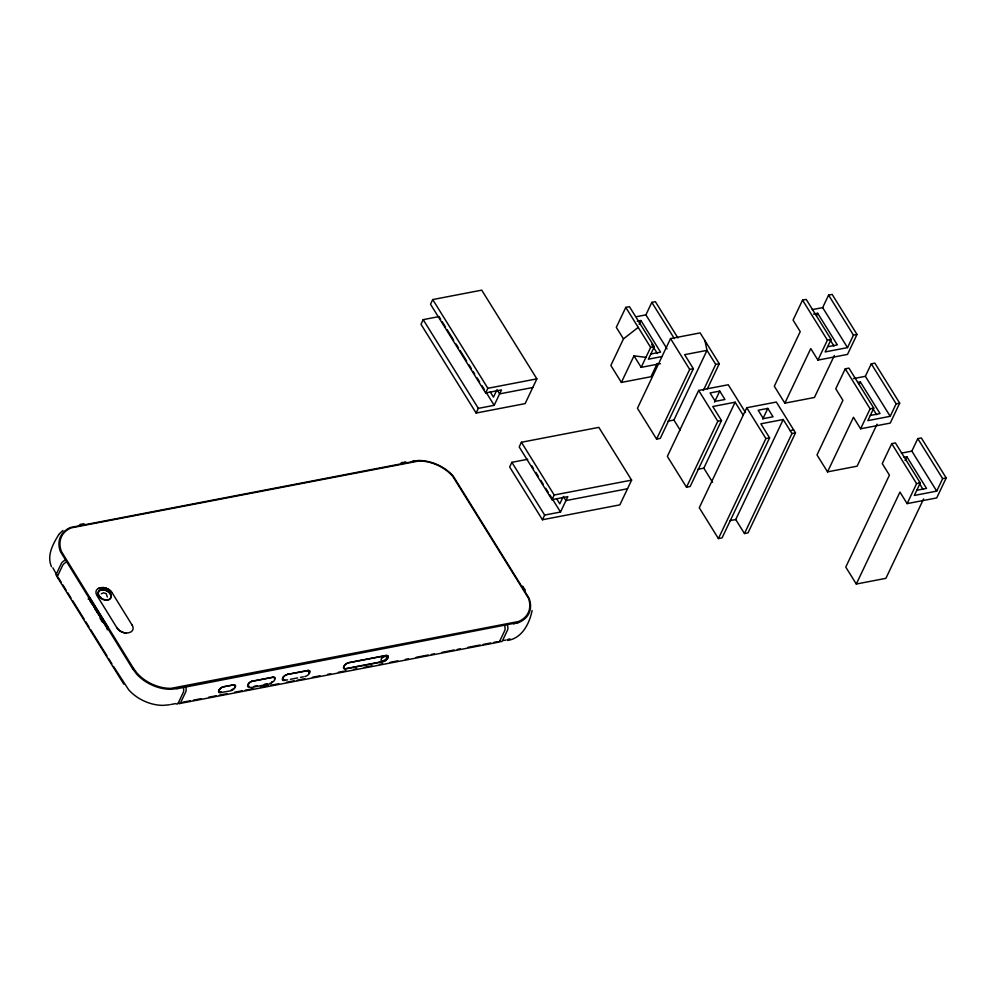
<?xml version="1.0" encoding="UTF-8"?>
<svg xmlns="http://www.w3.org/2000/svg" width="996" height="996" viewBox="0 0 996 996"><rect width="100%" height="100%" fill="white"/><g stroke="black" fill="none" stroke-linecap="round" stroke-linejoin="round"><path stroke-width="1.49" d="M88.582 597.824L107.917 628.7L108.315 627.829L90.138 598.459L88.582 597.824L107.643 629.26M532.088 610.523C529.536 623.533 522.041 638.349 507.512 640.465M108.303 628.065L107.244 629.846M107.331 597.002L106.311 593.89M88.221 599.256L88.818 597.998L89.852 598.297M440.668 319.206L439.049 316.591L423.2 319.641L420.984 324.31L476.125 413.041L525.129 403.617L536.869 378.866L481.728 290.147L432.725 299.572L430.509 304.241L485.65 392.959L501.498 389.922L494.19 405.322L478.341 408.372L476.125 413.041M485.65 392.959L487.866 388.291L536.869 378.866M527.731 459.281L511.869 462.331L509.653 467L542.447 519.75L619.861 504.86L631.613 480.122L598.833 427.371L521.406 442.261L519.19 446.93L551.971 499.681L567.82 496.631L560.511 512.031L544.663 515.081L542.447 519.75M661.817 356.605L648.384 359.183L654.322 346.683L629.46 306.681L625.787 307.378L616.3 327.348L623.471 338.877L610.847 365.47L621.38 382.427L650.973 376.725L657.285 363.428M551.971 499.681L554.187 495.012L631.613 480.122M639.146 324.26L640.926 320.525L660.572 352.148L650.911 354.003M636.942 316.591L645.894 314.873L651.832 302.373L655.38 301.688L677.915 337.943M562.74 497.651L559.789 503.864L556.515 498.598M621.38 382.427L634.004 355.833L645.906 357.377M634.004 355.833L641.175 367.362L650.649 347.392L654.322 346.683M707.372 388.801L719.274 363.714L700.126 332.901L670.532 338.59L637.44 408.273L656.601 439.099L660.261 438.389L693.353 368.707L684.625 354.663L706.998 350.368L715.726 364.399L703.313 390.532M656.601 439.099L689.68 369.416L693.353 368.707M667.943 421.196L673.918 420.051L706.998 350.368L704.919 340.607M745.494 412.493L728.25 384.755L698.657 390.444L667.345 456.392L686.505 487.206L690.166 486.509L721.49 420.561L712.763 406.517L735.135 402.21L743.277 415.32M714.481 402.147L719.735 391.092L724.951 399.483L715.29 401.338L710.073 392.947L719.735 391.092M686.505 487.206L717.817 421.258L721.49 420.561M697.847 469.315L703.823 468.157L735.135 402.21M744.46 533.557L748.021 532.872L795.505 432.874L776.345 402.048L746.751 407.738L699.267 507.748L718.415 538.575L722.088 537.865L769.584 437.854L760.857 423.81L783.23 419.515L791.957 433.546L744.46 533.557L735.733 519.526L783.23 419.515M812.213 309.619L822.659 307.615L828.585 295.115L832.146 294.43L857.008 334.444L853.46 335.129L847.521 347.616L825.149 351.924L831.087 339.424L806.212 299.423L802.552 300.12L793.065 320.09L800.236 331.618L774.303 386.224L784.836 403.168L814.429 397.479L834.374 355.472M762.749 419.079L767.829 408.385L773.045 416.776L763.384 418.631L758.168 410.24L767.829 408.385M816.496 315.757L817.679 313.267L837.337 344.89L827.676 346.745M718.415 538.575L765.912 438.564L769.584 437.854M784.836 403.168L810.769 348.563L817.928 360.104L847.521 354.402L857.008 334.444M817.928 360.104L827.415 340.134L831.087 339.424M853.423 378.605L865.35 376.314L871.288 363.814L874.837 363.129L899.699 403.131L896.151 403.816L890.212 416.316L867.84 420.623L873.778 408.123L848.916 368.109L845.243 368.819L835.756 388.789L842.927 400.317L816.994 454.923L827.527 471.867L857.12 466.178L877.065 424.172M859.199 384.456L860.382 381.966L880.028 413.577L870.367 415.444M827.527 471.867L853.46 417.262L860.619 428.79L890.225 423.101L899.699 403.131M860.619 428.79L870.106 408.833L873.778 408.123M901.405 453.13L911.85 451.126L917.777 438.626L921.337 437.941L946.2 477.956L942.652 478.64L936.713 491.14L914.34 495.435L920.279 482.948L895.404 442.934L891.744 443.643L882.257 463.601L889.428 475.142L845.766 567.085L856.299 584.03L885.892 578.34L923.603 498.934M905.103 460.513L906.883 456.778L926.529 488.401L916.868 490.256M856.299 584.03L899.961 492.086L907.119 503.615L936.713 497.925L946.2 477.956M907.119 503.615L916.606 483.645L920.279 482.948M58.776 534.578C53.025 544.003 46.538 555.407 51.456 566.662M101.281 593.79L103.497 592.807L105.663 593.429M59.138 534.018L62.922 530.457M623.471 338.877L638.224 327.385M251.864 681.326L250.917 681.75A4.059 2.017 -31.9 0 0 248.577 683.667A8.018 3.984 -31.9 0 0 247.593 685.746A4.071 2.017 -31.9 0 0 249.934 687.091M177.151 688.684L518.928 622.388A34.35 23.605 25.4 0 0 529.025 598.16L453.242 476.1A34.35 23.605 25.4 0 0 418.407 460.513L70.592 527.482A34.35 23.605 25.4 0 0 60.482 551.697L132.617 668.764L133.452 668.341L137.075 673.184A33.453 22.983 25.4 0 0 171.001 688.361L518.493 621.516A33.453 22.983 25.4 0 0 528.328 597.936L452.67 476.188A33.453 22.983 25.4 0 0 418.743 461.011L71.251 527.855A33.453 22.983 25.4 0 0 61.416 551.448L133.452 668.341M66.383 562.08L67.193 561.732M513.575 623.907L518.966 622.313M507.25 639.656L509.952 638.859M790.202 430.745L793.588 429.786M223.801 686.642L222.656 687.028A3.411 1.693 -31.9 0 0 219.904 688.995A7.209 3.573 -31.9 0 0 219.02 690.838A3.411 1.693 -31.9 0 0 220.278 692.033L220.963 692.071M252.797 681.065L251.652 681.364A3.548 1.768 -31.9 0 0 248.788 683.418A7.383 3.673 -31.9 0 0 247.88 685.31M251.639 681.463L273.315 677.205M287.57 674.367L286.425 674.778A3.386 1.681 -31.9 0 0 283.686 676.732A7.184 3.561 -31.9 0 0 282.814 678.575M304.813 676.533L305.747 676.272A4.059 2.017 -31.9 0 0 309.034 673.918A8.018 3.984 -31.9 0 0 310.017 671.852A4.059 2.017 -31.9 0 0 308.523 670.433L307.328 670.582M637.303 321.222L640.926 320.525M813.545 314.064L817.679 313.267M532.773 387.506L499.619 393.881L497.016 389.685L493.468 397.155L490.194 391.889M641.175 367.362L660.41 363.652M715.726 364.399L719.274 363.714M857.618 382.489L860.382 381.966M791.957 433.546L795.505 432.874M627.505 488.75L565.94 500.59L563.338 496.406M904.119 457.313L906.883 456.778M730.143 520.597L735.733 519.526M252.498 681.127L272.904 677.193A4.071 2.017 -31.9 0 1 275.245 678.537A8.018 3.984 -31.9 0 1 274.249 680.617A4.071 2.017 -31.9 0 1 270.041 683.219M307.677 670.507L287.284 674.441L308.013 670.619M254.241 686.256L257.117 685.709M264.289 684.327L267.165 683.779M287.583 679.845L283.872 680.48A4.059 2.017 -31.9 0 1 282.378 679.048A8.018 3.984 -31.9 0 1 283.362 676.981A4.059 2.017 -31.9 0 1 286.649 674.641M290.459 679.297L297.642 677.915M300.506 677.355L303.382 676.807M251.029 687.564L271.024 683.729M170.764 704.521L175.732 703.562A4.756 2.415 81.6 0 0 178.334 702.865L183.227 692.556A4.756 2.415 81.6 0 0 183.364 687.477M182.729 702.217L190.348 700.748M193.398 700.163L201.03 698.694M208.662 697.237L216.281 695.768M219.332 695.183L226.964 693.714M234.583 692.245L242.215 690.776M245.265 690.191L252.897 688.722M260.516 687.252L268.148 685.783M271.198 685.198L278.818 683.742M286.45 682.272L294.081 680.803M297.132 680.218L304.751 678.749M312.383 677.28L320.002 675.811M327.634 674.342L330.684 673.757M338.316 672.288L345.936 670.831M353.568 669.362L356.618 668.777M364.237 667.308L371.869 665.838M379.501 664.369L382.551 663.784M390.171 662.315L397.802 660.846M405.422 659.389L408.472 658.792M416.104 657.335L428.305 654.982M431.355 654.397L434.405 653.812M442.037 652.343L454.238 649.99M457.289 649.404L460.339 648.819M467.971 647.35L480.172 645.01M483.222 644.424L490.841 642.955M493.892 642.37L496.942 641.785A4.756 2.639 76.4 0 0 499.78 641.038L504.673 630.729A4.756 2.639 76.5 0 0 504.586 625.7M503.453 640.528L505.906 640.055M179.591 703.537L498.56 642.183M412.369 461.185L418.37 460.588M177.188 688.61L171.15 689.282A34.35 23.605 25.4 0 1 136.315 673.694L132.642 668.69M169.519 704.757L163.506 705.355A34.35 23.605 25.4 0 1 128.671 689.78L113.519 666.411M284.731 679.795L283.972 679.87A3.548 1.768 -31.9 0 1 282.665 678.625A7.395 3.673 -31.9 0 1 283.561 676.732M220.278 692.033L221.025 691.971M88.818 597.998L107.892 628.464M828.585 295.115L853.46 335.129M871.288 363.814L896.151 403.816M917.777 438.626L942.652 478.64M822.659 307.615L847.521 347.616M865.35 376.314L890.212 416.316M911.85 451.126L936.713 491.14M829.992 339.648L833.963 346.06M873.343 409.406L876.617 414.685M919.022 482.911L923.118 489.497M802.552 300.12L827.415 340.134M845.243 368.819L870.106 408.833M891.744 443.643L916.606 483.645M746.751 407.738L765.912 438.564M651.832 302.373L674.367 338.628M670.532 338.59L689.68 369.416M698.657 390.444L717.817 421.258M645.894 314.873L667.034 348.874M651.633 344.342L657.372 353.568M625.787 307.378L650.649 347.392M673.918 420.051L680.256 430.26M703.823 468.157L712.538 482.201M432.725 299.572L487.866 388.291M521.406 442.261L554.187 495.012M442.286 321.82L445.536 327.037M447.154 329.639L453.641 340.084M456.081 343.994L458.509 347.915M460.127 350.517L466.614 360.963M469.054 364.872L471.482 368.781M473.1 371.396L474.731 374.01M477.159 377.92L479.599 381.829M482.027 385.751L484.454 389.66M486.085 392.275L494.19 405.322M531.827 465.879L533.458 468.518M535.923 472.465L538.375 476.424M540.84 480.383L543.293 484.342M545.758 488.289L548.211 492.248M549.854 494.888L560.511 512.031M423.2 319.641L478.341 408.372M511.869 462.331L544.663 515.081M132.119 625.09L112 592.57A8.528 5.852 25.4 0 0 100.994 587.677M126.056 633.058A8.528 5.852 25.4 0 1 117.03 628.003L96.911 595.471A8.528 5.852 25.4 0 1 100.098 587.827M90.163 601.136L91.732 603.663M94.881 608.73L98.031 613.785M100.384 617.582L102.75 621.38M100.11 618.379L102.488 622.201M61.167 582.174L58.714 578.215A4.756 2.303 -33.1 0 1 57.668 575.862L62.561 565.554A4.756 2.303 -33.1 0 1 66.346 562.142M62.798 584.801L66.072 590.068M67.716 592.695L70.99 597.961M72.621 600.6L84.075 619.026M85.706 621.653L88.98 626.92M90.624 629.559L106.983 655.878M108.614 658.518L111.888 663.784M57.507 577.456L123.79 684.115M52.85 567.782L57.507 576.273A4.756 2.365 -31.9 0 1 56.423 573.858L61.316 563.549A4.756 2.365 -31.9 0 1 65.138 560.188M233.487 688.597A3.548 1.768 -31.9 0 1 231.184 690.029M234.633 686.717A7.209 3.573 -31.9 0 0 234.832 686.12A3.411 1.693 -31.9 0 0 233.574 684.924L223.478 686.792L234.072 684.75A4.059 2.017 -31.9 0 1 235.566 686.169A8.018 3.984 -31.9 0 1 234.583 688.248A4.059 2.029 -31.9 0 1 230.362 690.863L220.104 692.743A4.059 2.017 -31.9 0 1 218.61 691.311A8.018 3.984 -31.9 0 1 219.593 689.244A4.059 2.017 -31.9 0 1 222.88 686.904M309.258 671.814A7.184 3.561 -31.9 0 1 308.772 673.022M248.9 683.418A7.171 3.561 -31.9 0 0 248.029 685.26A3.386 1.681 -31.9 0 0 249.274 686.443M273.228 677.317A3.386 1.681 -31.9 0 1 274.473 678.5M308.1 670.507A3.548 1.768 -31.9 0 1 309.407 671.752A7.395 3.673 -31.9 0 1 308.909 672.997M185.791 687.016A4.756 2.415 81.6 0 1 185.654 692.096L180.749 702.404A4.756 2.415 81.6 0 1 178.147 703.101M507.4 625.164A4.756 2.639 76.4 0 1 507.487 630.182L502.594 640.503A4.756 2.639 76.4 0 1 499.755 641.237M81.809 524.954A4.756 2.527 79.1 0 1 84.523 524.245M79.369 525.427A4.756 2.577 77.8 0 1 82.145 524.693M400.778 463.601A4.756 2.465 80.4 0 1 403.442 462.903M403.928 462.518A4.756 2.44 81.1 0 1 406.231 462.368M522.228 586.208A4.756 2.465 -29.6 0 1 523.361 588.711M523.697 588.561A4.756 2.478 -29.5 0 1 524.83 591.076M272.456 681.538A3.548 1.768 -31.9 0 1 271.671 682.023M274.622 678.45A7.395 3.673 -31.9 0 1 274.435 679.06M234.956 686.082A7.395 3.673 -31.9 0 1 234.458 687.315M218.896 690.888A7.395 3.673 -31.9 0 1 219.792 688.995M132.144 625.027A8.528 5.852 25.4 0 1 128.957 632.672A12.649 8.69 25.4 0 1 126.094 632.97A8.528 5.852 25.4 0 1 117.067 627.903M98.355 588.487A12.649 8.69 25.4 0 1 100.957 587.74A8.528 5.852 25.4 0 1 111.963 592.657M100.621 597.612A6.785 4.656 25.4 0 1 102.102 589.62A6.785 4.656 25.4 0 1 111.066 596.579M384.095 655.829A3.287 1.631 -31.9 0 1 382.053 657.273M385.863 655.493L348.849 662.614A4.208 2.092 -31.9 0 0 344.504 665.303A8.13 4.034 -31.9 0 0 343.495 667.42A4.208 2.092 -31.9 0 0 345.911 668.814L382.925 661.693A4.208 2.092 -31.9 0 0 387.73 658.256A8.13 4.034 -31.9 0 0 388.266 656.887A4.208 2.092 -31.9 0 0 385.863 655.493M385.713 655.667L348.774 662.763A3.972 1.967 -31.9 0 0 344.666 665.316A7.694 3.822 -31.9 0 0 343.931 666.648A3.972 1.967 -31.9 0 0 345.998 668.627L382.937 661.518A3.972 1.967 -31.9 0 0 387.481 658.269A7.694 3.822 -31.9 0 0 387.992 656.974A3.972 1.967 -31.9 0 0 385.713 655.667M99.015 596.467A6.835 4.694 25.4 0 0 110.257 598.633A6.835 4.694 25.4 0 0 104.194 590.043A6.835 4.694 25.4 0 0 99.015 596.467M99.077 596.118A7.009 4.818 25.4 0 0 110.593 598.335A7.009 4.818 25.4 0 0 104.393 589.532A7.009 4.818 25.4 0 0 99.077 596.118M383.074 660.759A3.287 1.631 -31.9 0 0 386.759 657.011A3.287 1.631 -31.9 0 0 381.929 658.169A3.287 1.631 -31.9 0 0 383.074 660.759"/></g></svg>
